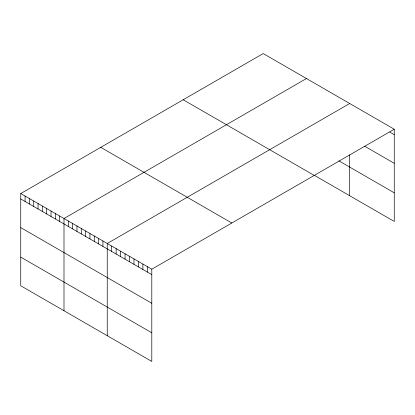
<?xml version="1.0" encoding="UTF-8"?>
<svg xmlns="http://www.w3.org/2000/svg" width="415" height="415" viewBox="0 0 415 415"><rect width="100%" height="100%" fill="white"/><g stroke="black" fill="none" stroke-linecap="round" stroke-linejoin="round"><path stroke-width="0.62" d="M394.25 129.226L151.797 269.205L151.797 361.434L20.75 285.774L20.75 193.551L263.203 53.566L394.25 129.226L394.25 221.449L315.099 175.753M306.452 78.534L63.993 218.513L63.993 310.742M349.695 103.501L107.241 243.481L107.241 335.709M389.794 132.079L394.25 134.652M364.733 146.251L394.25 163.297M338.884 160.844L394.25 192.809M183.197 99.761L314.238 175.421M100.762 147.356L231.803 223.011M20.75 193.551L151.797 269.205M20.75 198.977L151.797 274.631M20.75 227.617L151.797 303.277M20.75 257.129L151.797 332.788M349.695 154.79L349.695 195.73M147.341 266.632L147.341 272.058M142.885 264.059L142.885 269.485M138.428 261.492L138.428 266.918M133.972 258.919L133.972 264.345M129.516 256.346L129.516 261.772M125.06 253.773L125.06 259.199M120.604 251.2L120.604 256.626M116.148 248.626L116.148 254.053M111.692 246.054L111.692 251.48M102.915 240.985L102.915 246.411M98.588 238.49L98.588 243.916M94.267 235.995L94.267 241.421M89.941 233.495L89.941 238.921M85.615 230.999L85.615 236.426M81.293 228.504L81.293 233.93M76.967 226.004L76.967 231.43M72.646 223.509L72.646 228.935M68.319 221.013L68.319 226.44M59.672 216.018L59.672 221.444M55.345 213.523L55.345 218.949M51.019 211.028L51.019 216.454M46.698 208.527L46.698 213.953M42.372 206.032L42.372 211.458M38.05 203.537L38.05 208.963M33.724 201.036L33.724 206.463M29.398 198.541L29.398 203.967M25.076 196.046L25.076 201.472"/></g></svg>
